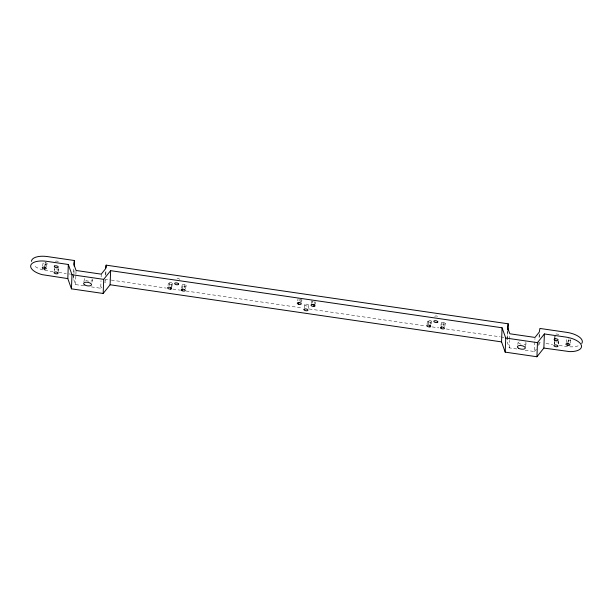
<?xml version="1.0" encoding="UTF-8"?>
<svg xmlns="http://www.w3.org/2000/svg" width="613" height="613" viewBox="0 0 613 613"><rect width="100%" height="100%" fill="white"/><g stroke="black" fill="none" stroke-linecap="round" stroke-linejoin="round"><path stroke-width="0.46" stroke-dasharray="3.06 2.3" d="M83.935 285.811L75.537 284.585L73.284 278.256L73.629 268.846M73.943 273.697L74.112 268.992M75.537 284.585L75.889 275.176M75.92 274.233L76.058 270.471M91.398 286.899L100.731 288.263L101.007 280.731M101.145 276.969L101.252 274.149M105.114 280.064L105.007 282.884L105.635 279.267L110.363 279.957M105.29 275.36L105.428 271.597M105.811 274.563L105.949 270.8M516.759 348.966L509.296 347.877L507.043 341.541L507.112 339.663M507.143 338.721L507.418 331.196M507.909 331.342L507.043 341.541M509.296 347.877L509.572 340.345M509.61 339.403L509.778 334.698M525.157 350.192L534.49 351.548L534.973 338.376M538.904 342.406L538.766 346.176L539.394 342.552L542.221 342.966M539.08 337.702L539.179 334.882M539.601 336.912L539.739 333.143M42.558 266.203L43.102 263.046A2.008 0.881 9.8 0 1 45.117 262.448L45.63 262.556A2.008 0.881 9.8 0 1 46.105 262.709M44.833 265.659L45.377 262.502M45.04 265.827L45.308 264.249M46.527 266.785L47.071 263.628M54.48 270.226L54.886 267.858M54.634 270.594L54.902 269.015M57.906 271L58.312 268.632M58.312 271.597L58.718 269.23M73.284 278.256L73.752 275.536M83.889 281.934L84.433 278.777M91.958 282.302L92.364 279.934M167.993 285.482L168.399 283.114M169.119 285.643L169.663 282.486M171.142 286.646L171.556 284.279M171.824 286.853L172.368 283.696M181.594 288.279L182.138 285.122M182.49 288.302L182.896 285.934M184.36 287.865L184.904 284.708M185.563 288.861L186.107 285.696M297.711 300.837L298.117 298.47M299.044 301.044L299.32 299.466M300.646 302.178L301.052 299.811M301.542 302.209L301.948 299.841M304.247 307.964L304.83 304.692M308.186 308.423L308.73 305.266M311.312 303.634L311.856 300.477M312.124 303.044L312.4 301.466M314.293 303.266L314.561 301.688M315.281 304.209L315.687 301.841M427.031 324.093L427.575 320.936M428.158 324.246L428.839 320.3M430.318 324.469L430.732 322.101M431.131 323.879L431.544 321.511M440.908 325.304L441.314 322.936M441.804 325.334L442.073 323.756M443.536 325.679L444.08 322.522M444.731 326.675L445.283 323.518M517.778 344.429L518.184 342.062M525.433 347.165L526.115 343.219M554.42 337.794L554.696 336.215M554.957 337.602L555.232 336.024M554.19 343.954L554.742 340.797M554.497 344.268L554.911 341.901M558.114 344.054L558.527 341.686M558.297 343.74L558.704 341.372M566.205 342.606L566.749 339.449A2.008 0.881 9.8 0 1 568.251 338.805L568.764 338.851A2.008 0.881 9.8 0 1 569.278 338.958M567.83 342.774L568.512 338.828M568.174 342.154L568.443 340.575M570.174 343.188L570.718 340.031M179.356 279.582L179.433 279.367A2.008 0.881 9.8 0 0 177.479 278.187A2.008 0.881 9.8 0 0 175.464 278.785L175.494 278.907M100.731 288.263L101.796 286.915M534.49 351.548L536.628 348.858M53.109 271.597L46.986 270.739A15.969 7.027 9.8 0 1 43.707 270.103M58.741 272.425L66.258 273.521M68.963 273.911L70.61 274.157M111.313 280.095L166.207 288.102M172.835 289.068L180.406 290.179M186.084 291.006L302.508 307.994M309.128 308.96L425.552 325.947M432.173 326.913L438.801 327.878M446.371 328.982L500.162 336.828M501.097 336.966L503.909 337.38M545.999 343.518L552.612 344.483M559.217 345.448L566.312 346.514A15.969 7.027 9.8 0 0 580.105 344.966M558.78 334.851L558.681 334.729A2.008 0.881 9.8 0 0 555.57 334.093M42.91 269.896A15.969 7.027 9.8 0 1 33.454 265.207M91.866 278.969A4.015 1.762 9.8 0 1 88.847 281.191A4.015 1.762 9.8 0 1 84.586 278.333M301.481 299.596A2.008 0.881 9.8 0 1 300.071 299.65M313.297 301.55A2.008 0.881 9.8 0 1 312.415 301.19M434.717 316.385A2.008 0.881 9.8 0 1 436.916 316.047A2.008 0.881 9.8 0 1 438.609 317.182M55.4 261.299A2.008 0.881 9.8 0 1 57.392 261.153A2.008 0.881 9.8 0 1 59.024 262.042M46.511 262.916A2.008 0.881 9.8 0 1 45.569 264.272L45.055 264.226A2.008 0.881 9.8 0 1 43.102 263.046M58.25 268.984A2.008 0.881 9.8 0 1 56.327 268.931M526 342.744A4.015 1.762 9.8 0 1 522.084 344.422M521.065 344.207A4.015 1.762 9.8 0 1 519.395 340.974M525.004 341.793A4.015 1.762 9.8 0 1 525.617 342.253M570.465 339.548A2.008 0.881 9.8 0 1 568.703 340.629L568.19 340.522A2.008 0.881 9.8 0 1 566.749 339.449M558.42 341.778A2.008 0.881 9.8 0 1 555.7 341.709M304.868 304.584L304.791 304.807A2.008 0.881 9.8 0 0 306.745 305.987A2.008 0.881 9.8 0 0 308.76 305.381L308.699 305.144A2.008 0.881 9.8 0 0 306.806 304.209A2.008 0.881 9.8 0 0 304.868 304.584M171.763 284.24L171.349 284.317A2.008 0.881 9.8 0 1 168.652 283.597A2.008 0.881 9.8 0 1 169.418 282.493L169.901 282.47A2.008 0.881 9.8 0 1 172.115 283.214A2.008 0.881 9.8 0 1 171.763 284.24M430.939 322.055L430.525 322.139A2.008 0.881 9.8 0 1 427.828 321.419A2.008 0.881 9.8 0 1 428.594 320.308L429.077 320.293A2.008 0.881 9.8 0 1 431.291 321.028A2.008 0.881 9.8 0 1 430.939 322.055M444.318 322.607L443.843 322.446A2.008 0.881 9.8 0 0 441.598 322.53A2.008 0.881 9.8 0 0 441.873 323.649L442.28 323.856A2.008 0.881 9.8 0 0 445 323.925A2.008 0.881 9.8 0 0 444.318 322.607M185.141 284.784L184.666 284.624A2.008 0.881 9.8 0 0 182.421 284.716A2.008 0.881 9.8 0 0 182.697 285.834L183.103 286.033A2.008 0.881 9.8 0 0 185.823 286.102A2.008 0.881 9.8 0 0 185.141 284.784"/><path stroke-width="0.92" d="M67.805 278.601L68.327 264.487L46.688 261.33A15.969 7.027 9.8 0 0 30.819 265.199A15.969 7.027 9.8 0 0 42.09 274.632L67.805 278.601L71.453 288.846L103.183 293.474L110.11 284.769L110.624 270.662L502.07 327.779L505.733 338.016L505.204 352.13L536.942 356.758L543.861 348.061L544.382 333.947L566.014 337.104A15.969 7.027 9.8 0 1 581.43 345.533A15.969 7.027 9.8 0 1 569.584 351.601L543.861 348.061M71.453 288.846L71.974 274.731L68.327 264.487M74.219 266.165L74.426 260.525L47.508 256.594A15.969 7.027 9.8 0 0 31.47 261.36M103.183 293.474L103.704 279.359L110.624 270.662M106.049 267.981L106.156 265.153L508.185 323.81L507.939 330.399M505.204 352.13L501.549 341.885L502.07 327.779M507.487 329.311L508.185 323.81M536.942 356.758L537.455 342.644L544.382 333.947M44.496 268.984L44.902 266.617M74.426 260.525L73.805 264.142L76.058 270.471L101.252 274.149L105.536 268.77L106.156 265.153M170.736 289.014L171.012 287.436M182.084 290.669L182.352 289.091M298.5 304.201L298.776 302.623M313.749 306.423L314.155 304.056M429.912 326.836L430.188 325.258M441.26 328.491L441.529 326.913M554.55 339.97L554.826 338.391M567.623 345.311L567.37 345.257A2.008 0.881 9.8 0 1 565.929 344.184A2.008 0.881 9.8 0 1 567.431 343.541L567.945 343.587A2.008 0.881 9.8 0 1 569.898 344.767A2.008 0.881 9.8 0 1 567.883 345.364L567.899 343.732M71.974 274.731L103.704 279.359M505.733 338.016L537.455 342.644M110.11 284.769L501.549 341.885M507.556 327.434L509.817 333.763L535.003 337.434L539.287 332.062L539.907 328.438L566.833 332.369A15.969 7.027 9.8 0 1 581.745 343.495M178.613 284.103L178.536 284.325A2.008 0.881 9.8 0 1 176.598 284.7A2.008 0.881 9.8 0 1 174.705 283.765L174.651 283.52A2.008 0.881 9.8 0 1 176.667 282.922A2.008 0.881 9.8 0 1 178.613 284.103M304.048 309.32L303.971 309.542A2.008 0.881 9.8 0 0 305.925 310.722A2.008 0.881 9.8 0 0 307.941 310.117L307.879 309.879A2.008 0.881 9.8 0 0 305.987 308.944A2.008 0.881 9.8 0 0 304.048 309.32M437.789 321.917L437.713 322.139A2.008 0.881 9.8 0 1 435.774 322.515A2.008 0.881 9.8 0 1 433.881 321.58L433.828 321.342A2.008 0.881 9.8 0 1 435.843 320.737A2.008 0.881 9.8 0 1 437.789 321.917M54.58 266.034L54.373 266.218A2.008 0.881 9.8 0 0 55.262 267.352A2.008 0.881 9.8 0 0 57.66 267.559L57.982 267.421A2.008 0.881 9.8 0 0 57.3 266.103A2.008 0.881 9.8 0 0 54.58 266.034M557.707 346.422L557.608 346.514A2.008 0.881 9.8 0 1 554.88 346.445A2.008 0.881 9.8 0 1 554.206 345.127L554.527 344.989A2.008 0.881 9.8 0 1 556.926 345.196A2.008 0.881 9.8 0 1 557.807 346.33L557.707 346.422M170.943 288.976L170.529 289.052A2.008 0.881 9.8 0 1 167.832 288.332A2.008 0.881 9.8 0 1 168.606 287.229L169.081 287.206A2.008 0.881 9.8 0 1 171.295 287.949A2.008 0.881 9.8 0 1 170.943 288.976M312.063 304.584L311.642 304.669A2.008 0.881 9.8 0 0 311.289 305.695A2.008 0.881 9.8 0 0 313.504 306.431L313.986 306.416A2.008 0.881 9.8 0 0 314.753 305.305A2.008 0.881 9.8 0 0 312.063 304.584M430.119 326.79L429.705 326.875A2.008 0.881 9.8 0 1 427.008 326.154A2.008 0.881 9.8 0 1 427.774 325.043L428.257 325.028A2.008 0.881 9.8 0 1 430.472 325.764A2.008 0.881 9.8 0 1 430.119 326.79M44.749 269.007L44.236 268.961A2.008 0.881 9.8 0 1 42.282 267.781A2.008 0.881 9.8 0 1 44.305 267.184L44.81 267.291A2.008 0.881 9.8 0 1 46.251 268.364A2.008 0.881 9.8 0 1 44.749 269.007M443.498 327.342L443.023 327.181A2.008 0.881 9.8 0 0 440.778 327.265A2.008 0.881 9.8 0 0 441.053 328.384L441.46 328.591A2.008 0.881 9.8 0 0 444.18 328.66A2.008 0.881 9.8 0 0 443.498 327.342M298.738 304.278L298.263 304.117A2.008 0.881 9.8 0 1 297.581 302.799A2.008 0.881 9.8 0 1 300.301 302.868L300.707 303.075A2.008 0.881 9.8 0 1 300.983 304.194A2.008 0.881 9.8 0 1 298.738 304.278M184.321 289.52L183.846 289.359A2.008 0.881 9.8 0 0 181.601 289.451A2.008 0.881 9.8 0 0 181.877 290.57L182.283 290.769A2.008 0.881 9.8 0 0 185.003 290.838A2.008 0.881 9.8 0 0 184.321 289.52M554.704 340.085L554.397 339.855A2.008 0.881 9.8 0 1 555.171 338.744A2.008 0.881 9.8 0 1 557.861 339.464L558.052 339.709A2.008 0.881 9.8 0 1 557.094 340.575A2.008 0.881 9.8 0 1 554.704 340.085M57.783 272.693L57.476 272.463A2.008 0.881 9.8 0 0 55.093 271.973A2.008 0.881 9.8 0 0 54.128 272.839L54.319 273.076A2.008 0.881 9.8 0 0 57.017 273.804A2.008 0.881 9.8 0 0 57.783 272.693M84.732 284.938A4.015 1.762 9.8 0 0 91.391 285.106A4.015 1.762 9.8 0 0 86.617 282.225A4.015 1.762 9.8 0 0 84.732 284.938M518.483 348.222A4.015 1.762 9.8 0 0 525.149 348.399A4.015 1.762 9.8 0 0 520.368 345.51A4.015 1.762 9.8 0 0 518.483 348.222"/></g></svg>
